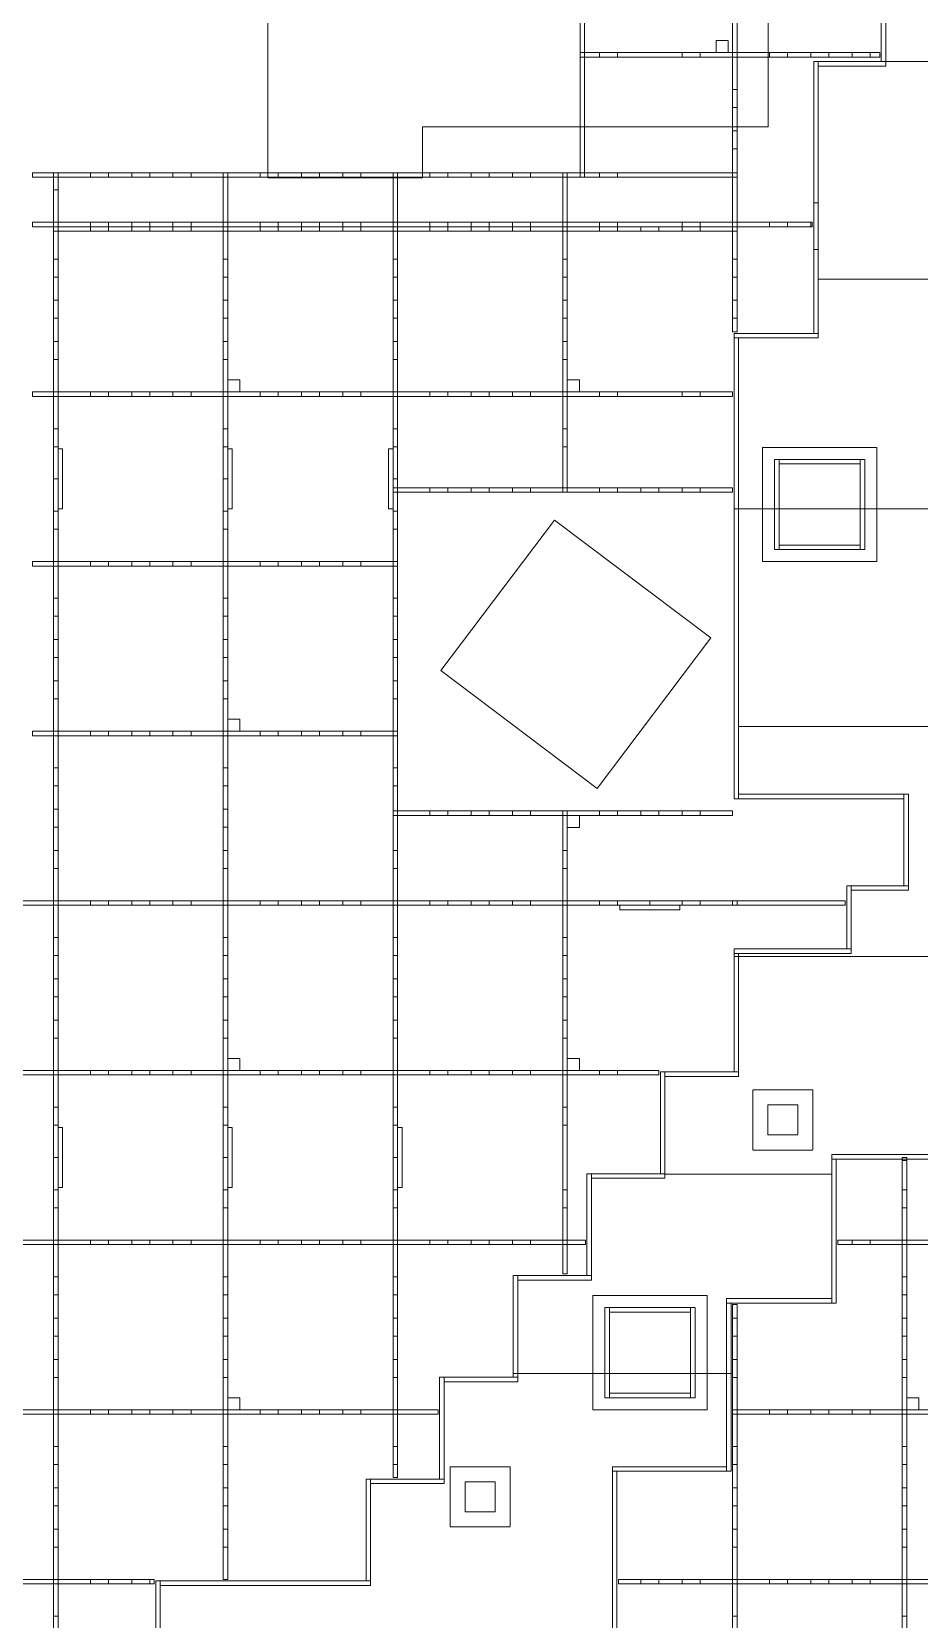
# Model space of a CAD drawing. Header units: millimetres. Extents: x -20225 to 19535, y -17853 to 10707.
# Drawn here: x -12415 to -9462, y -5013 to 274 of the extents above; entities that cross this region are included whole.
import ezdxf

# ---------------------------------------------------------------- set-up
doc = ezdxf.new("R2010")
doc.units = ezdxf.units.MM
doc.linetypes.add('HIDDEN', pattern=[1.905, 1.27, -0.635])

msp = doc.modelspace()

# ---------------------------------------------------------------- linework, layer by layer
at = {"linetype": 'Continuous', "lineweight": 15}
for p, q in [((-9588, 1679.7), (-9588, 174.7)), ((-9573, 174.7), (-9573, 1679.7)), ((-9964.7, -42.6), (-9964.7, 557.4)), ((-11629.7, 327.4), (-11629.7, -212.6)), ((-9593, 204.7), (-9964.7, 204.7)), ((-9964.7, 189.7), (-9593, 189.7)), ((-9798, 174.7), (-9813, 174.7)), ((-9813, 174.7), (-9813, -295.5)), ((-9798, 174.7), (-9798, 159.7)), ((-9573, 174.7), (-9798, 174.7)), ((-9798, -295.5), (-9798, 174.7)), ((-9798, 159.7), (-9573, 159.7)), ((-9593, 204.7), (-9593, 189.7)), ((-9588, 174.7), (-9573, 174.7)), ((-9573, 159.7), (-9573, 174.7)), ((-11114.7, -42.6), (-9964.7, -42.6)), ((-11114.7, -212.6), (-11114.7, -42.6)), ((-10590.5, -42.6), (-10590.5, -195.5)), ((-10575.5, -195.5), (-10575.5, -42.6)), ((-10083, -42.6), (-10083, -195.5)), ((-10068, -195.5), (-10068, -42.6)), ((-11629.7, -195.5), (-12413, -195.5)), ((-12413, -195.5), (-12413, -210.5)), ((-11629.7, -210.5), (-12413, -210.5)), ((-12328, -210.5), (-12343, -210.5)), ((-12343, -360.3), (-12343, -210.5)), ((-12328, -210.5), (-12328, -360.3)), ((-11778, -360.3), (-11778, -210.5)), ((-11763, -210.5), (-11778, -210.5)), ((-11763, -210.5), (-11763, -360.3)), ((-10590.5, -195.5), (-11114.7, -195.5)), ((-10068, -210.5), (-11114.7, -210.5)), ((-10633, -210.5), (-10648, -210.5)), ((-10648, -360.3), (-10648, -210.5)), ((-10633, -210.5), (-10633, -360.3)), ((-10590.5, -195.5), (-10575.5, -195.5)), ((-10083, -195.5), (-10575.5, -195.5)), ((-10068, -195.5), (-10083, -195.5)), ((-10083, -210.5), (-10068, -210.5)), ((-10083, -360.3), (-10083, -210.5)), ((-10068, -210.5), (-10068, -195.5)), ((-10068, -210.5), (-10068, -360.3)), ((-11629.7, -212.6), (-11114.7, -212.6)), ((-11213, -360.3), (-11213, -212.6)), ((-11198, -212.6), (-11198, -360.3)), ((-9798, -295.5), (-9813, -295.5)), ((-9813, -295.5), (-9813, -450.5)), ((-9798, -450.5), (-9798, -295.5)), ((-12413, -360.3), (-12413, -375.3)), ((-12413, -360.3), (-9818, -360.3)), ((-12343, -360.3), (-12328, -360.3)), ((-11778, -360.3), (-11763, -360.3)), ((-11213, -360.3), (-11198, -360.3)), ((-10648, -360.3), (-10633, -360.3)), ((-10083, -360.3), (-10068, -360.3)), ((-9818, -375.3), (-9818, -360.3)), ((-9818, -375.3), (-12413, -375.3)), ((-12343, -390.3), (-12343, -375.3)), ((-12343, -375.3), (-10068, -375.3)), ((-10068, -390.3), (-12343, -390.3)), ((-12343, -925.3), (-12343, -390.3)), ((-12328, -390.3), (-12343, -390.3)), ((-12328, -390.3), (-12328, -925.3)), ((-11763, -390.3), (-11778, -390.3)), ((-11778, -925.3), (-11778, -390.3)), ((-11763, -390.3), (-11763, -925.3)), ((-11213, -925.3), (-11213, -390.3)), ((-11198, -390.3), (-11213, -390.3)), ((-11198, -390.3), (-11198, -925.3)), ((-10648, -925.3), (-10648, -390.3)), ((-10633, -390.3), (-10648, -390.3)), ((-10633, -390.3), (-10633, -925.3)), ((-10083, -725.3), (-10083, -390.3)), ((-10068, -390.3), (-10083, -390.3)), ((-10068, -375.3), (-10068, -390.3)), ((-10068, -390.3), (-10068, -725.3)), ((-9813, -450.5), (-9798, -450.5)), ((-9813, -450.5), (-9813, -730.3)), ((-9798, -730.3), (-9798, -450.5)), ((-9078, -550.3), (-9798, -550.3)), ((-10083, -725.3), (-10068, -725.3)), ((-10078, -730.3), (-10078, -745.3)), ((-9798, -730.3), (-10078, -730.3)), ((-9813, -730.3), (-9798, -730.3)), ((-9798, -745.3), (-9798, -730.3)), ((-10063, -745.3), (-10078, -745.3)), ((-10078, -745.3), (-10078, -2280.3)), ((-10078, -745.3), (-9798, -745.3)), ((-10063, -2280.3), (-10063, -745.3)), ((-11763, -885.3), (-11723, -885.3)), ((-11763, -925.3), (-11763, -885.3)), ((-11723, -885.3), (-11723, -925.3)), ((-10633, -925.3), (-10633, -885.3)), ((-10633, -885.3), (-10593, -885.3)), ((-10593, -885.3), (-10593, -925.3)), ((-12413, -925.3), (-12413, -940.3)), ((-12413, -925.3), (-10083, -925.3)), ((-10083, -940.3), (-12413, -940.3)), ((-12343, -925.3), (-12328, -925.3)), ((-12328, -940.3), (-12343, -940.3)), ((-12343, -1215.3), (-12343, -940.3)), ((-12328, -940.3), (-12328, -1215.3)), ((-11778, -925.3), (-11763, -925.3)), ((-11763, -940.3), (-11778, -940.3)), ((-11778, -1215.3), (-11778, -940.3)), ((-11723, -925.3), (-11763, -925.3)), ((-11763, -940.3), (-11763, -1215.3)), ((-11213, -925.3), (-11198, -925.3)), ((-11198, -940.3), (-11213, -940.3)), ((-11213, -1215.3), (-11213, -940.3)), ((-11198, -940.3), (-11198, -1215.3)), ((-10648, -925.3), (-10633, -925.3)), ((-10633, -940.3), (-10648, -940.3)), ((-10648, -1244.3), (-10648, -940.3)), ((-10593, -925.3), (-10633, -925.3)), ((-10633, -940.3), (-10633, -1244.3)), ((-10083, -940.3), (-10083, -925.3)), ((-12328, -1315.3), (-12328, -1115.3)), ((-12328, -1115.3), (-12313, -1115.3)), ((-12313, -1115.3), (-12313, -1315.3)), ((-11763, -1115.3), (-11748, -1115.3)), ((-11763, -1315.3), (-11763, -1115.3)), ((-11748, -1115.3), (-11748, -1315.3)), ((-11228, -1115.3), (-11213, -1115.3)), ((-11228, -1315.3), (-11228, -1115.3)), ((-11213, -1115.3), (-11213, -1315.3)), ((-12328, -1215.3), (-12343, -1215.3)), ((-12343, -1490.3), (-12343, -1215.3)), ((-12328, -1215.3), (-12328, -1490.3)), ((-11763, -1215.3), (-11778, -1215.3)), ((-11778, -1490.3), (-11778, -1215.3)), ((-11763, -1215.3), (-11763, -1490.3)), ((-11198, -1215.3), (-11213, -1215.3)), ((-11213, -1244.3), (-11213, -1215.3)), ((-11198, -1215.3), (-11198, -1244.3)), ((-11213, -1244.3), (-11213, -1259.3)), ((-11213, -1244.3), (-10083, -1244.3)), ((-11198, -1244.3), (-11213, -1244.3)), ((-10083, -1259.3), (-11213, -1259.3)), ((-11213, -1259.3), (-11198, -1259.3)), ((-11213, -1490.3), (-11213, -1259.3)), ((-11198, -1259.3), (-11198, -1490.3)), ((-10648, -1244.3), (-10633, -1244.3)), ((-10083, -1244.3), (-10083, -1259.3)), ((-12313, -1315.3), (-12328, -1315.3)), ((-11748, -1315.3), (-11763, -1315.3)), ((-11213, -1315.3), (-11228, -1315.3)), ((-10675.4, -1352.2), (-11053.7, -1853.5)), ((-10155, -1745), (-10675.4, -1352.2)), ((-12413, -1490.3), (-12413, -1505.3)), ((-12413, -1490.3), (-11198, -1490.3)), ((-11198, -1505.3), (-12413, -1505.3)), ((-12343, -1490.3), (-12328, -1490.3)), ((-12328, -1505.3), (-12343, -1505.3)), ((-12343, -2055.3), (-12343, -1505.3)), ((-12328, -1505.3), (-12328, -2055.3)), ((-11778, -1490.3), (-11763, -1490.3)), ((-11763, -1505.3), (-11778, -1505.3)), ((-11778, -2055.3), (-11778, -1505.3)), ((-11763, -1505.3), (-11763, -2055.3)), ((-11213, -1490.3), (-11198, -1490.3)), ((-11198, -1505.3), (-11213, -1505.3)), ((-11213, -2055.3), (-11213, -1505.3)), ((-11198, -1505.3), (-11198, -1490.3)), ((-11198, -1505.3), (-11198, -2055.3)), ((-10533.2, -2246.3), (-10155, -1745)), ((-11053.7, -1853.5), (-10533.2, -2246.3)), ((-12413, -2055.3), (-12413, -2070.3)), ((-12413, -2055.3), (-11198, -2055.3)), ((-12343, -2055.3), (-12328, -2055.3)), ((-11778, -2055.3), (-11763, -2055.3)), ((-11763, -2055.3), (-11763, -2015.3)), ((-11763, -2015.3), (-11723, -2015.3)), ((-11723, -2055.3), (-11763, -2055.3)), ((-11723, -2015.3), (-11723, -2055.3)), ((-11213, -2055.3), (-11198, -2055.3)), ((-11198, -2070.3), (-11198, -2055.3)), ((-10063, -2040.3), (-9078, -2040.3)), ((-12413, -2070.3), (-12343, -2070.3)), ((-12343, -2070.3), (-12328, -2070.3)), ((-12343, -2070.3), (-12343, -2620.3)), ((-12328, -2620.3), (-12328, -2070.3)), ((-12328, -2070.3), (-11778, -2070.3)), ((-11763, -2070.3), (-11778, -2070.3)), ((-11778, -2070.3), (-11778, -2620.3)), ((-11763, -2620.3), (-11763, -2070.3)), ((-11763, -2070.3), (-11213, -2070.3)), ((-11213, -2070.3), (-11213, -2320.9)), ((-11198, -2070.3), (-11213, -2070.3)), ((-11198, -2320.9), (-11198, -2070.3)), ((-9513, -2265.3), (-10063, -2265.3)), ((-10063, -2265.3), (-10063, -2280.3)), ((-9498, -2265.3), (-9513, -2265.3)), ((-9513, -2265.3), (-9513, -2570.3)), ((-9513, -2280.3), (-9513, -2265.3)), ((-9498, -2570.3), (-9498, -2265.3)), ((-11213, -2320.9), (-11213, -2335.9)), ((-10083, -2320.9), (-11213, -2320.9)), ((-11198, -2320.9), (-11213, -2320.9)), ((-10083, -2335.9), (-10083, -2320.9)), ((-10078, -2280.3), (-10063, -2280.3)), ((-10063, -2280.3), (-9513, -2280.3)), ((-11213, -2335.9), (-10083, -2335.9)), ((-11213, -2335.9), (-11213, -2620.3)), ((-11213, -2335.9), (-11198, -2335.9)), ((-11198, -2620.3), (-11198, -2335.9)), ((-10648, -2335.9), (-10633, -2335.9)), ((-10648, -2335.9), (-10648, -2620.3)), ((-10593, -2335.9), (-10633, -2335.9)), ((-10633, -2335.9), (-10633, -2375.9)), ((-10633, -2620.3), (-10633, -2335.9)), ((-10633, -2375.9), (-10593, -2375.9)), ((-10593, -2375.9), (-10593, -2335.9)), ((-9688, -2570.3), (-9703, -2570.3)), ((-9703, -2570.3), (-9703, -2780.3)), ((-9688, -2780.3), (-9688, -2570.3)), ((-9498, -2570.3), (-9688, -2570.3)), ((-9688, -2570.3), (-9688, -2585.3)), ((-9688, -2585.3), (-9498, -2585.3)), ((-9513, -2570.3), (-9498, -2570.3)), ((-9498, -2585.3), (-9498, -2570.3)), ((-10358, -2620.3), (-12618, -2620.3)), ((-12618, -2635.3), (-10358, -2635.3)), ((-12328, -2620.3), (-12343, -2620.3)), ((-12343, -2635.3), (-12328, -2635.3)), ((-12343, -2635.3), (-12343, -3185.3)), ((-12328, -3185.3), (-12328, -2635.3)), ((-11778, -2620.3), (-11763, -2620.3)), ((-11778, -2635.3), (-11778, -3185.3)), ((-11763, -2635.3), (-11778, -2635.3)), ((-11763, -3185.3), (-11763, -2635.3)), ((-11213, -2620.3), (-11198, -2620.3)), ((-11198, -2635.3), (-11213, -2635.3)), ((-11213, -2635.3), (-11213, -3185.3)), ((-11198, -3185.3), (-11198, -2635.3)), ((-10633, -2620.3), (-10648, -2620.3)), ((-10648, -2635.3), (-10648, -3185.3)), ((-10648, -2635.3), (-10633, -2635.3)), ((-10633, -3185.3), (-10633, -2635.3)), ((-10258, -2635.3), (-10458, -2635.3)), ((-10458, -2635.3), (-10458, -2650.3)), ((-10358, -2635.3), (-10358, -2620.3)), ((-9708, -2620.3), (-10358, -2620.3)), ((-10358, -2635.3), (-9708, -2635.3)), ((-10258, -2650.3), (-10258, -2635.3)), ((-9708, -2620.3), (-9708, -2635.3)), ((-10458, -2650.3), (-10258, -2650.3)), ((-10078, -2780.3), (-10078, -2795.3)), ((-9688, -2780.3), (-10078, -2780.3)), ((-10063, -2795.3), (-10078, -2795.3)), ((-10078, -2795.3), (-10078, -3190.3)), ((-10078, -2795.3), (-9688, -2795.3)), ((-10063, -3190.3), (-10063, -2795.3)), ((-9703, -2780.3), (-9688, -2780.3)), ((-9688, -2795.3), (-9688, -2780.3)), ((-11723, -3145.3), (-11763, -3145.3)), ((-11763, -3145.3), (-11763, -3185.3)), ((-11723, -3185.3), (-11723, -3145.3)), ((-10593, -3145.3), (-10633, -3145.3)), ((-10633, -3145.3), (-10633, -3185.3)), ((-10593, -3185.3), (-10593, -3145.3)), ((-10328, -3185.3), (-12618, -3185.3)), ((-12618, -3200.3), (-10328, -3200.3)), ((-12328, -3185.3), (-12343, -3185.3)), ((-12343, -3200.3), (-12328, -3200.3)), ((-12343, -3200.3), (-12343, -3475.3)), ((-12328, -3475.3), (-12328, -3200.3)), ((-11778, -3185.3), (-11763, -3185.3)), ((-11778, -3200.3), (-11778, -3475.3)), ((-11763, -3200.3), (-11778, -3200.3)), ((-11763, -3185.3), (-11723, -3185.3)), ((-11763, -3475.3), (-11763, -3200.3)), ((-11213, -3185.3), (-11198, -3185.3)), ((-11198, -3200.3), (-11213, -3200.3)), ((-11213, -3200.3), (-11213, -3475.3)), ((-11198, -3475.3), (-11198, -3200.3)), ((-10633, -3185.3), (-10648, -3185.3)), ((-10648, -3200.3), (-10633, -3200.3)), ((-10648, -3200.3), (-10648, -3750.3)), ((-10633, -3185.3), (-10593, -3185.3)), ((-10633, -3750.3), (-10633, -3200.3)), ((-10328, -3185.3), (-10328, -3200.3)), ((-10308, -3190.3), (-10323, -3190.3)), ((-10323, -3190.3), (-10323, -3529.3)), ((-10308, -3529.3), (-10308, -3190.3)), ((-10308, -3190.3), (-10308, -3205.3)), ((-10063, -3190.3), (-10308, -3190.3)), ((-10308, -3205.3), (-10063, -3205.3)), ((-10078, -3190.3), (-10063, -3190.3)), ((-10063, -3205.3), (-10063, -3190.3)), ((-12313, -3375.3), (-12328, -3375.3)), ((-12328, -3375.3), (-12328, -3575.3)), ((-12313, -3575.3), (-12313, -3375.3)), ((-11748, -3375.3), (-11763, -3375.3)), ((-11763, -3375.3), (-11763, -3575.3)), ((-11748, -3575.3), (-11748, -3375.3)), ((-11183, -3375.3), (-11198, -3375.3)), ((-11198, -3375.3), (-11198, -3575.3)), ((-11183, -3575.3), (-11183, -3375.3)), ((-12328, -3475.3), (-12343, -3475.3)), ((-12343, -3475.3), (-12343, -3750.3)), ((-12328, -3750.3), (-12328, -3475.3)), ((-11763, -3475.3), (-11778, -3475.3)), ((-11778, -3475.3), (-11778, -3750.3)), ((-11763, -3750.3), (-11763, -3475.3)), ((-11198, -3475.3), (-11213, -3475.3)), ((-11213, -3475.3), (-11213, -3750.3)), ((-11198, -3750.3), (-11198, -3475.3)), ((-9753, -3465.3), (-9753, -3480.3)), ((-9403, -3465.3), (-9753, -3465.3)), ((-9753, -3480.3), (-9753, -3960.3)), ((-9738, -3480.3), (-9753, -3480.3)), ((-9753, -3480.3), (-9403, -3480.3)), ((-9738, -3960.3), (-9738, -3480.3)), ((-9518, -3485.3), (-9518, -3480.3)), ((-9503, -3485.3), (-9518, -3485.3)), ((-9518, -3485.3), (-9518, -3750.3)), ((-9503, -3480.3), (-9503, -3485.3)), ((-9503, -3750.3), (-9503, -3485.3)), ((-10553, -3529.3), (-10568, -3529.3)), ((-10568, -3529.3), (-10568, -3868.3)), ((-10553, -3868.3), (-10553, -3529.3)), ((-10308, -3529.3), (-10553, -3529.3)), ((-10553, -3529.3), (-10553, -3544.3)), ((-10323, -3529.3), (-10308, -3529.3)), ((-10308, -3544.3), (-10308, -3529.3)), ((-9753, -3530.3), (-10308, -3530.3)), ((-12328, -3575.3), (-12313, -3575.3)), ((-11763, -3575.3), (-11748, -3575.3)), ((-11198, -3575.3), (-11183, -3575.3)), ((-10553, -3544.3), (-10308, -3544.3)), ((-10573, -3750.3), (-12618, -3750.3)), ((-12328, -3750.3), (-12343, -3750.3)), ((-11778, -3750.3), (-11763, -3750.3)), ((-11213, -3750.3), (-11198, -3750.3)), ((-10633, -3750.3), (-10648, -3750.3)), ((-10573, -3765.3), (-10573, -3750.3)), ((-9733, -3750.3), (-9733, -3765.3)), ((-7494.7, -3750.3), (-9733, -3750.3)), ((-9518, -3750.3), (-9503, -3750.3)), ((-12618, -3765.3), (-10573, -3765.3)), ((-12343, -3765.3), (-12328, -3765.3)), ((-12343, -3765.3), (-12343, -4315.3)), ((-12328, -4315.3), (-12328, -3765.3)), ((-11778, -3765.3), (-11778, -4315.3)), ((-11763, -3765.3), (-11778, -3765.3)), ((-11763, -4315.3), (-11763, -3765.3)), ((-11198, -3765.3), (-11213, -3765.3)), ((-11213, -3765.3), (-11213, -4315.3)), ((-11198, -4315.3), (-11198, -3765.3)), ((-10648, -3765.3), (-10648, -3863.3)), ((-10648, -3765.3), (-10633, -3765.3)), ((-10633, -3863.3), (-10633, -3765.3)), ((-9733, -3765.3), (-7505.4, -3765.3)), ((-9503, -3765.3), (-9518, -3765.3)), ((-9518, -3765.3), (-9518, -4315.3)), ((-9503, -4315.3), (-9503, -3765.3)), ((-10813, -3868.3), (-10813, -4207.3)), ((-10798, -3868.3), (-10813, -3868.3)), ((-10798, -4207.3), (-10798, -3868.3)), ((-10553, -3868.3), (-10798, -3868.3)), ((-10798, -3868.3), (-10798, -3883.3)), ((-10798, -3883.3), (-10553, -3883.3)), ((-10633, -3863.3), (-10648, -3863.3)), ((-10568, -3868.3), (-10553, -3868.3)), ((-10553, -3883.3), (-10553, -3868.3)), ((-9753, -3945.3), (-10103, -3945.3)), ((-10103, -3945.3), (-10103, -3960.3)), ((-10088, -3960.3), (-10103, -3960.3)), ((-10103, -3960.3), (-10103, -4520.3)), ((-10103, -3960.3), (-9753, -3960.3)), ((-10088, -4520.3), (-10088, -3960.3)), ((-10083, -3965.3), (-10068, -3965.3)), ((-10083, -3965.3), (-10083, -4315.3)), ((-10068, -4315.3), (-10068, -3965.3)), ((-9753, -3960.3), (-9753, -3945.3)), ((-9753, -3960.3), (-9738, -3960.3)), ((-11058, -4207.3), (-11058, -4546.3)), ((-11043, -4207.3), (-11058, -4207.3)), ((-11043, -4546.3), (-11043, -4207.3)), ((-11043, -4207.3), (-11043, -4222.3)), ((-10798, -4207.3), (-11043, -4207.3)), ((-11043, -4222.3), (-10798, -4222.3)), ((-10813, -4207.3), (-10798, -4207.3)), ((-10798, -4222.3), (-10798, -4207.3)), ((-11723, -4275.3), (-11763, -4275.3)), ((-11763, -4275.3), (-11763, -4315.3)), ((-11723, -4315.3), (-11723, -4275.3)), ((-9463, -4275.3), (-9503, -4275.3)), ((-9503, -4275.3), (-9503, -4315.3)), ((-9463, -4315.3), (-9463, -4275.3)), ((-13607.7, -4330.3), (-11063, -4330.3)), ((-11063, -4315.3), (-13606.8, -4315.3)), ((-12328, -4315.3), (-12343, -4315.3)), ((-12343, -4330.3), (-12328, -4330.3)), ((-12343, -4330.3), (-12343, -4880.3)), ((-12328, -4880.3), (-12328, -4330.3)), ((-11778, -4315.3), (-11763, -4315.3)), ((-11778, -4330.3), (-11778, -4880.3)), ((-11763, -4330.3), (-11778, -4330.3)), ((-11763, -4315.3), (-11723, -4315.3)), ((-11763, -4880.3), (-11763, -4330.3)), ((-11213, -4315.3), (-11198, -4315.3)), ((-11198, -4330.3), (-11213, -4330.3)), ((-11213, -4330.3), (-11213, -4541.3)), ((-11198, -4541.3), (-11198, -4330.3)), ((-11063, -4315.3), (-11063, -4330.3)), ((-10083, -4330.3), (-10083, -4315.3)), ((-7896.6, -4315.3), (-10083, -4315.3)), ((-10068, -4315.3), (-10083, -4315.3)), ((-10083, -4330.3), (-7907.3, -4330.3)), ((-10083, -4330.3), (-10068, -4330.3)), ((-10083, -4330.3), (-10083, -4880.3)), ((-10068, -4880.3), (-10068, -4330.3)), ((-9518, -4315.3), (-9503, -4315.3)), ((-9503, -4330.3), (-9518, -4330.3)), ((-9518, -4330.3), (-9518, -4880.3)), ((-9503, -4315.3), (-9463, -4315.3)), ((-9503, -4880.3), (-9503, -4330.3)), ((-11288, -4546.3), (-11303, -4546.3)), ((-11303, -4546.3), (-11303, -4885.3)), ((-11288, -4885.3), (-11288, -4546.3)), ((-11288, -4546.3), (-11288, -4561.3)), ((-11043, -4546.3), (-11288, -4546.3)), ((-11213, -4541.3), (-11198, -4541.3)), ((-11058, -4546.3), (-11043, -4546.3)), ((-11043, -4561.3), (-11043, -4546.3)), ((-10103, -4505.3), (-10483, -4505.3)), ((-10483, -4505.3), (-10483, -4520.3)), ((-10468, -4520.3), (-10483, -4520.3)), ((-10483, -4520.3), (-10483, -5140.3)), ((-10483, -4520.3), (-10103, -4520.3)), ((-10468, -5140.3), (-10468, -4520.3)), ((-10103, -4520.3), (-10103, -4505.3)), ((-10103, -4520.3), (-10088, -4520.3)), ((-11288, -4561.3), (-11043, -4561.3)), ((-13895.9, -4895.3), (-12008, -4895.3)), ((-12008, -4880.3), (-13885, -4880.3)), ((-12328, -4880.3), (-12343, -4880.3)), ((-12343, -4895.3), (-12328, -4895.3)), ((-12343, -4895.3), (-12343, -5445.3)), ((-12328, -5445.3), (-12328, -4895.3)), ((-12008, -4880.3), (-12008, -4895.3)), ((-11988, -4885.3), (-12003, -4885.3)), ((-12003, -4885.3), (-12003, -6092.4)), ((-11988, -6092.4), (-11988, -4885.3)), ((-11988, -4885.3), (-11988, -4900.3)), ((-11288, -4885.3), (-11988, -4885.3)), ((-11988, -4900.3), (-11288, -4900.3)), ((-11778, -4880.3), (-11763, -4880.3)), ((-11303, -4885.3), (-11288, -4885.3)), ((-11288, -4900.3), (-11288, -4885.3)), ((-10463, -4895.3), (-10463, -4880.3)), ((-8298.5, -4880.3), (-10463, -4880.3)), ((-10463, -4895.3), (-8309.2, -4895.3)), ((-10068, -4880.3), (-10083, -4880.3)), ((-10083, -4895.3), (-10068, -4895.3)), ((-10083, -4895.3), (-10083, -5445.3)), ((-10068, -5445.3), (-10068, -4895.3)), ((-9518, -4880.3), (-9503, -4880.3)), ((-9503, -4895.3), (-9518, -4895.3)), ((-9518, -4895.3), (-9518, -5445.3)), ((-9503, -5445.3), (-9503, -4895.3))]:
    msp.add_line(p, q, dxfattribs=at)
at = {"linetype": 'HIDDEN', "lineweight": 0}
for p, q in [((-10590.5, 557.4), (-10590.5, 204.7)), ((-10575.5, 204.7), (-10575.5, 557.4)), ((-10083, 557.4), (-10083, 204.7)), ((-10068, 204.7), (-10068, 557.4)), ((-10098, 244.7), (-10138, 244.7)), ((-10138, 244.7), (-10138, 204.7)), ((-10098, 204.7), (-10098, 244.7)), ((-10575.5, 204.7), (-10590.5, 204.7)), ((-10590.5, 189.7), (-10590.5, 204.7)), ((-9964.7, 204.7), (-10590.5, 204.7)), ((-10590.5, 189.7), (-10575.5, 189.7)), ((-10590.5, 189.7), (-10590.5, -42.6)), ((-10590.5, 189.7), (-9964.7, 189.7)), ((-10575.5, 204.7), (-10575.5, 189.7)), ((-10575.5, -42.6), (-10575.5, 189.7)), ((-10525.5, 204.7), (-10525.5, 189.7)), ((-10465.5, 189.7), (-10465.5, 204.7)), ((-10250.5, 204.7), (-10250.5, 189.7)), ((-10190.5, 189.7), (-10190.5, 204.7)), ((-10138, 204.7), (-10098, 204.7)), ((-10083, 189.7), (-10083, 204.7)), ((-10083, 204.7), (-10068, 204.7)), ((-10068, 189.7), (-10083, 189.7)), ((-10083, 189.7), (-10083, -42.6)), ((-10068, 204.7), (-10068, 189.7)), ((-10068, -42.6), (-10068, 189.7)), ((-9960.5, 204.7), (-9960.5, 189.7)), ((-9900.5, 189.7), (-9900.5, 204.7)), ((-9823, 204.7), (-9823, 189.7)), ((-9763, 189.7), (-9763, 204.7)), ((-9685.5, 204.7), (-9685.5, 189.7)), ((-9625.5, 189.7), (-9625.5, 204.7)), ((-7588, 174.7), (-9573, 174.7)), ((-10068, 82.2), (-10083, 82.2)), ((-10083, 22.2), (-10068, 22.2)), ((-10068, -55.3), (-10083, -55.3)), ((-10083, -115.3), (-10068, -115.3)), ((-12343, -210.5), (-12343, -195.5)), ((-12328, -195.5), (-12328, -210.5)), ((-12220.5, -195.5), (-12220.5, -210.5)), ((-12160.5, -210.5), (-12160.5, -195.5)), ((-12083, -195.5), (-12083, -210.5)), ((-12023, -210.5), (-12023, -195.5)), ((-11945.5, -195.5), (-11945.5, -210.5)), ((-11885.5, -210.5), (-11885.5, -195.5)), ((-11778, -210.5), (-11778, -195.5)), ((-11763, -195.5), (-11763, -210.5)), ((-11655.5, -195.5), (-11655.5, -210.5)), ((-11114.7, -195.5), (-11629.7, -195.5)), ((-11114.7, -210.5), (-11629.7, -210.5)), ((-11595.5, -210.5), (-11595.5, -195.5)), ((-11518, -195.5), (-11518, -210.5)), ((-11458, -210.5), (-11458, -195.5)), ((-11380.5, -195.5), (-11380.5, -210.5)), ((-11320.5, -210.5), (-11320.5, -195.5)), ((-11213, -210.5), (-11213, -195.5)), ((-11213, -212.6), (-11213, -210.5)), ((-11198, -210.5), (-11213, -210.5)), ((-11198, -195.5), (-11198, -210.5)), ((-11198, -210.5), (-11198, -212.6)), ((-11090.5, -195.5), (-11090.5, -210.5)), ((-11030.5, -210.5), (-11030.5, -195.5)), ((-10953, -195.5), (-10953, -210.5)), ((-10893, -210.5), (-10893, -195.5)), ((-10815.5, -195.5), (-10815.5, -210.5)), ((-10755.5, -210.5), (-10755.5, -195.5)), ((-10648, -210.5), (-10648, -195.5)), ((-10633, -195.5), (-10633, -210.5)), ((-10590.5, -210.5), (-10590.5, -195.5)), ((-10575.5, -195.5), (-10575.5, -210.5)), ((-10525.5, -195.5), (-10525.5, -210.5)), ((-10465.5, -210.5), (-10465.5, -195.5)), ((-10083, -195.5), (-10083, -210.5)), ((-12343, -252.8), (-12328, -252.8)), ((-12343, -375.3), (-12343, -360.3)), ((-12328, -360.3), (-12328, -375.3)), ((-12220.5, -360.3), (-12220.5, -375.3)), ((-12160.5, -375.3), (-12160.5, -360.3)), ((-12083, -360.3), (-12083, -375.3)), ((-12023, -375.3), (-12023, -360.3)), ((-11945.5, -360.3), (-11945.5, -375.3)), ((-11885.5, -375.3), (-11885.5, -360.3)), ((-11778, -375.3), (-11778, -360.3)), ((-11763, -360.3), (-11763, -375.3)), ((-11655.5, -360.3), (-11655.5, -375.3)), ((-11595.5, -375.3), (-11595.5, -360.3)), ((-11518, -360.3), (-11518, -375.3)), ((-11458, -375.3), (-11458, -360.3)), ((-11380.5, -360.3), (-11380.5, -375.3)), ((-11320.5, -375.3), (-11320.5, -360.3)), ((-11213, -375.3), (-11213, -360.3)), ((-11198, -360.3), (-11198, -375.3)), ((-11090.5, -360.3), (-11090.5, -375.3)), ((-11030.5, -375.3), (-11030.5, -360.3)), ((-10953, -360.3), (-10953, -375.3)), ((-10893, -375.3), (-10893, -360.3)), ((-10815.5, -360.3), (-10815.5, -375.3)), ((-10755.5, -375.3), (-10755.5, -360.3)), ((-10648, -375.3), (-10648, -360.3)), ((-10633, -360.3), (-10633, -375.3)), ((-10525.5, -360.3), (-10525.5, -375.3)), ((-10465.5, -375.3), (-10465.5, -360.3)), ((-10250.5, -360.3), (-10250.5, -375.3)), ((-10190.5, -375.3), (-10190.5, -360.3)), ((-10083, -375.3), (-10083, -360.3)), ((-10068, -360.3), (-10068, -375.3)), ((-9960.5, -360.3), (-9960.5, -375.3)), ((-9900.5, -375.3), (-9900.5, -360.3)), ((-9823, -360.3), (-9823, -375.3)), ((-12328, -375.3), (-12328, -390.3)), ((-12220.5, -375.3), (-12220.5, -390.3)), ((-12160.5, -390.3), (-12160.5, -375.3)), ((-12083, -375.3), (-12083, -390.3)), ((-12023, -390.3), (-12023, -375.3)), ((-11945.5, -375.3), (-11945.5, -390.3)), ((-11885.5, -390.3), (-11885.5, -375.3)), ((-11778, -390.3), (-11778, -375.3)), ((-11763, -375.3), (-11763, -390.3)), ((-11655.5, -375.3), (-11655.5, -390.3)), ((-11595.5, -390.3), (-11595.5, -375.3)), ((-11518, -375.3), (-11518, -390.3)), ((-11458, -390.3), (-11458, -375.3)), ((-11380.5, -375.3), (-11380.5, -390.3)), ((-11320.5, -390.3), (-11320.5, -375.3)), ((-11213, -390.3), (-11213, -375.3)), ((-11198, -375.3), (-11198, -390.3)), ((-11090.5, -375.3), (-11090.5, -390.3)), ((-11030.5, -390.3), (-11030.5, -375.3)), ((-10953, -375.3), (-10953, -390.3)), ((-10893, -390.3), (-10893, -375.3)), ((-10815.5, -375.3), (-10815.5, -390.3)), ((-10755.5, -390.3), (-10755.5, -375.3)), ((-10648, -390.3), (-10648, -375.3)), ((-10633, -375.3), (-10633, -390.3)), ((-10525.5, -375.3), (-10525.5, -390.3)), ((-10465.5, -390.3), (-10465.5, -375.3)), ((-10388, -375.3), (-10388, -390.3)), ((-10328, -390.3), (-10328, -375.3)), ((-10250.5, -375.3), (-10250.5, -390.3)), ((-10190.5, -390.3), (-10190.5, -375.3)), ((-10083, -390.3), (-10083, -375.3)), ((-12328, -482.8), (-12343, -482.8)), ((-11763, -482.8), (-11778, -482.8)), ((-11198, -482.8), (-11213, -482.8)), ((-10633, -482.8), (-10648, -482.8)), ((-10068, -482.8), (-10083, -482.8)), ((-12343, -542.8), (-12328, -542.8)), ((-11778, -542.8), (-11763, -542.8)), ((-11213, -542.8), (-11198, -542.8)), ((-10648, -542.8), (-10633, -542.8)), ((-10083, -542.8), (-10068, -542.8)), ((-12328, -620.3), (-12343, -620.3)), ((-11763, -620.3), (-11778, -620.3)), ((-11198, -620.3), (-11213, -620.3)), ((-10633, -620.3), (-10648, -620.3)), ((-10068, -620.3), (-10083, -620.3)), ((-12343, -680.3), (-12328, -680.3)), ((-11778, -680.3), (-11763, -680.3)), ((-11213, -680.3), (-11198, -680.3)), ((-10648, -680.3), (-10633, -680.3)), ((-10083, -680.3), (-10068, -680.3)), ((-12328, -757.8), (-12343, -757.8)), ((-11763, -757.8), (-11778, -757.8)), ((-11198, -757.8), (-11213, -757.8)), ((-10633, -757.8), (-10648, -757.8)), ((-12343, -817.8), (-12328, -817.8)), ((-11778, -817.8), (-11763, -817.8)), ((-11213, -817.8), (-11198, -817.8)), ((-10648, -817.8), (-10633, -817.8)), ((-12343, -940.3), (-12343, -925.3)), ((-12328, -925.3), (-12328, -940.3)), ((-12220.5, -925.3), (-12220.5, -940.3)), ((-12160.5, -940.3), (-12160.5, -925.3)), ((-12083, -925.3), (-12083, -940.3)), ((-12023, -940.3), (-12023, -925.3)), ((-11945.5, -925.3), (-11945.5, -940.3)), ((-11885.5, -940.3), (-11885.5, -925.3)), ((-11778, -940.3), (-11778, -925.3)), ((-11763, -925.3), (-11763, -940.3)), ((-11655.5, -925.3), (-11655.5, -940.3)), ((-11595.5, -940.3), (-11595.5, -925.3)), ((-11518, -925.3), (-11518, -940.3)), ((-11458, -940.3), (-11458, -925.3)), ((-11380.5, -925.3), (-11380.5, -940.3)), ((-11320.5, -940.3), (-11320.5, -925.3)), ((-11213, -940.3), (-11213, -925.3)), ((-11198, -925.3), (-11198, -940.3)), ((-11090.5, -925.3), (-11090.5, -940.3)), ((-11030.5, -940.3), (-11030.5, -925.3)), ((-10953, -925.3), (-10953, -940.3)), ((-10893, -940.3), (-10893, -925.3)), ((-10815.5, -925.3), (-10815.5, -940.3)), ((-10755.5, -940.3), (-10755.5, -925.3)), ((-10648, -940.3), (-10648, -925.3)), ((-10633, -925.3), (-10633, -940.3)), ((-10525.5, -925.3), (-10525.5, -940.3)), ((-10465.5, -940.3), (-10465.5, -925.3)), ((-10250.5, -925.3), (-10250.5, -940.3)), ((-10190.5, -940.3), (-10190.5, -925.3)), ((-12328, -1047.8), (-12343, -1047.8)), ((-11763, -1047.8), (-11778, -1047.8)), ((-11198, -1047.8), (-11213, -1047.8)), ((-10633, -1047.8), (-10648, -1047.8)), ((-12343, -1107.8), (-12328, -1107.8)), ((-11778, -1107.8), (-11763, -1107.8)), ((-11213, -1107.8), (-11198, -1107.8)), ((-10648, -1107.8), (-10633, -1107.8)), ((-9983, -1110.3), (-9603, -1110.3)), ((-9983, -1490.3), (-9983, -1110.3)), ((-9603, -1110.3), (-9603, -1490.3)), ((-9943, -1150.3), (-9928, -1150.3)), ((-9943, -1450.3), (-9943, -1150.3)), ((-9928, -1150.3), (-9928, -1450.3)), ((-9928, -1150.3), (-9658, -1150.3)), ((-9928, -1165.3), (-9928, -1150.3)), ((-9658, -1450.3), (-9658, -1150.3)), ((-9658, -1150.3), (-9643, -1150.3)), ((-9658, -1150.3), (-9658, -1165.3)), ((-9643, -1150.3), (-9643, -1450.3)), ((-9658, -1165.3), (-9928, -1165.3)), ((-11198, -1259.3), (-11198, -1244.3)), ((-11090.5, -1244.3), (-11090.5, -1259.3)), ((-11030.5, -1259.3), (-11030.5, -1244.3)), ((-10953, -1244.3), (-10953, -1259.3)), ((-10893, -1259.3), (-10893, -1244.3)), ((-10815.5, -1244.3), (-10815.5, -1259.3)), ((-10755.5, -1259.3), (-10755.5, -1244.3)), ((-10648, -1259.3), (-10648, -1244.3)), ((-10633, -1244.3), (-10633, -1259.3)), ((-10525.5, -1244.3), (-10525.5, -1259.3)), ((-10465.5, -1259.3), (-10465.5, -1244.3)), ((-10388, -1244.3), (-10388, -1259.3)), ((-10328, -1259.3), (-10328, -1244.3)), ((-10250.5, -1244.3), (-10250.5, -1259.3)), ((-10190.5, -1259.3), (-10190.5, -1244.3)), ((-10078, -1315.3), (-7588, -1315.3)), ((-12328, -1322.8), (-12343, -1322.8)), ((-11763, -1322.8), (-11778, -1322.8)), ((-11198, -1322.8), (-11213, -1322.8)), ((-12343, -1382.8), (-12328, -1382.8)), ((-11778, -1382.8), (-11763, -1382.8)), ((-11213, -1382.8), (-11198, -1382.8)), ((-9928, -1450.3), (-9943, -1450.3)), ((-9928, -1450.3), (-9928, -1435.3)), ((-9928, -1435.3), (-9658, -1435.3)), ((-9658, -1450.3), (-9928, -1450.3)), ((-9658, -1435.3), (-9658, -1450.3)), ((-9643, -1450.3), (-9658, -1450.3)), ((-12343, -1505.3), (-12343, -1490.3)), ((-12328, -1490.3), (-12328, -1505.3)), ((-12220.5, -1490.3), (-12220.5, -1505.3)), ((-12160.5, -1505.3), (-12160.5, -1490.3)), ((-12083, -1490.3), (-12083, -1505.3)), ((-12023, -1505.3), (-12023, -1490.3)), ((-11945.5, -1490.3), (-11945.5, -1505.3)), ((-11885.5, -1505.3), (-11885.5, -1490.3)), ((-11778, -1505.3), (-11778, -1490.3)), ((-11763, -1490.3), (-11763, -1505.3)), ((-11655.5, -1490.3), (-11655.5, -1505.3)), ((-11595.5, -1505.3), (-11595.5, -1490.3)), ((-11518, -1490.3), (-11518, -1505.3)), ((-11458, -1505.3), (-11458, -1490.3)), ((-11380.5, -1490.3), (-11380.5, -1505.3)), ((-11320.5, -1505.3), (-11320.5, -1490.3)), ((-11213, -1505.3), (-11213, -1490.3)), ((-9603, -1490.3), (-9983, -1490.3)), ((-12328, -1612.8), (-12343, -1612.8)), ((-11763, -1612.8), (-11778, -1612.8)), ((-11198, -1612.8), (-11213, -1612.8)), ((-12343, -1672.8), (-12328, -1672.8)), ((-11778, -1672.8), (-11763, -1672.8)), ((-11213, -1672.8), (-11198, -1672.8)), ((-12328, -1750.3), (-12343, -1750.3)), ((-11763, -1750.3), (-11778, -1750.3)), ((-11198, -1750.3), (-11213, -1750.3)), ((-12343, -1810.3), (-12328, -1810.3)), ((-11778, -1810.3), (-11763, -1810.3)), ((-11213, -1810.3), (-11198, -1810.3)), ((-12328, -1887.8), (-12343, -1887.8)), ((-11763, -1887.8), (-11778, -1887.8)), ((-11198, -1887.8), (-11213, -1887.8)), ((-12343, -1947.8), (-12328, -1947.8)), ((-11778, -1947.8), (-11763, -1947.8)), ((-11213, -1947.8), (-11198, -1947.8)), ((-12343, -2055.3), (-12343, -2070.3)), ((-12328, -2070.3), (-12328, -2055.3)), ((-12220.5, -2055.3), (-12220.5, -2070.3)), ((-12160.5, -2070.3), (-12160.5, -2055.3)), ((-12083, -2055.3), (-12083, -2070.3)), ((-12023, -2070.3), (-12023, -2055.3)), ((-11945.5, -2055.3), (-11945.5, -2070.3)), ((-11885.5, -2070.3), (-11885.5, -2055.3)), ((-11778, -2055.3), (-11778, -2070.3)), ((-11763, -2070.3), (-11763, -2055.3)), ((-11655.5, -2055.3), (-11655.5, -2070.3)), ((-11595.5, -2070.3), (-11595.5, -2055.3)), ((-11518, -2055.3), (-11518, -2070.3)), ((-11458, -2070.3), (-11458, -2055.3)), ((-11380.5, -2055.3), (-11380.5, -2070.3)), ((-11320.5, -2070.3), (-11320.5, -2055.3)), ((-11213, -2055.3), (-11213, -2070.3)), ((-12328, -2177.8), (-12343, -2177.8)), ((-11763, -2177.8), (-11778, -2177.8)), ((-11198, -2177.8), (-11213, -2177.8)), ((-12343, -2237.8), (-12328, -2237.8)), ((-11778, -2237.8), (-11763, -2237.8)), ((-11213, -2237.8), (-11198, -2237.8)), ((-12328, -2315.3), (-12343, -2315.3)), ((-11763, -2315.3), (-11778, -2315.3)), ((-11198, -2335.9), (-11198, -2320.9)), ((-11090.5, -2320.9), (-11090.5, -2335.9)), ((-11030.5, -2335.9), (-11030.5, -2320.9)), ((-10953, -2320.9), (-10953, -2335.9)), ((-10893, -2335.9), (-10893, -2320.9)), ((-10815.5, -2320.9), (-10815.5, -2335.9)), ((-10755.5, -2335.9), (-10755.5, -2320.9)), ((-10648, -2335.9), (-10648, -2320.9)), ((-10633, -2320.9), (-10633, -2335.9)), ((-10525.5, -2320.9), (-10525.5, -2335.9)), ((-10465.5, -2335.9), (-10465.5, -2320.9)), ((-10388, -2320.9), (-10388, -2335.9)), ((-10328, -2335.9), (-10328, -2320.9)), ((-10250.5, -2320.9), (-10250.5, -2335.9)), ((-10190.5, -2335.9), (-10190.5, -2320.9)), ((-12343, -2375.3), (-12328, -2375.3)), ((-11778, -2375.3), (-11763, -2375.3)), ((-12328, -2452.8), (-12343, -2452.8)), ((-11763, -2452.8), (-11778, -2452.8)), ((-11198, -2452.8), (-11213, -2452.8)), ((-10633, -2452.8), (-10648, -2452.8)), ((-12343, -2512.8), (-12328, -2512.8)), ((-11778, -2512.8), (-11763, -2512.8)), ((-11213, -2512.8), (-11198, -2512.8)), ((-10648, -2512.8), (-10633, -2512.8)), ((-12343, -2635.3), (-12343, -2620.3)), ((-12328, -2620.3), (-12328, -2635.3)), ((-12220.5, -2620.3), (-12220.5, -2635.3)), ((-12160.5, -2635.3), (-12160.5, -2620.3)), ((-12083, -2620.3), (-12083, -2635.3)), ((-12023, -2635.3), (-12023, -2620.3)), ((-11945.5, -2620.3), (-11945.5, -2635.3)), ((-11885.5, -2635.3), (-11885.5, -2620.3)), ((-11778, -2635.3), (-11778, -2620.3)), ((-11763, -2620.3), (-11763, -2635.3)), ((-11655.5, -2620.3), (-11655.5, -2635.3)), ((-11595.5, -2635.3), (-11595.5, -2620.3)), ((-11518, -2620.3), (-11518, -2635.3)), ((-11458, -2635.3), (-11458, -2620.3)), ((-11380.5, -2620.3), (-11380.5, -2635.3)), ((-11320.5, -2635.3), (-11320.5, -2620.3)), ((-11213, -2635.3), (-11213, -2620.3)), ((-11198, -2620.3), (-11198, -2635.3)), ((-11090.5, -2620.3), (-11090.5, -2635.3)), ((-11030.5, -2635.3), (-11030.5, -2620.3)), ((-10953, -2620.3), (-10953, -2635.3)), ((-10893, -2635.3), (-10893, -2620.3)), ((-10815.5, -2620.3), (-10815.5, -2635.3)), ((-10755.5, -2635.3), (-10755.5, -2620.3)), ((-10648, -2635.3), (-10648, -2620.3)), ((-10633, -2620.3), (-10633, -2635.3)), ((-10525.5, -2620.3), (-10525.5, -2635.3)), ((-10465.5, -2635.3), (-10465.5, -2620.3)), ((-10250.5, -2620.3), (-10250.5, -2635.3)), ((-10190.5, -2635.3), (-10190.5, -2620.3)), ((-10083, -2635.3), (-10083, -2620.3)), ((-10068, -2620.3), (-10068, -2635.3)), ((-12328, -2742.8), (-12343, -2742.8)), ((-11763, -2742.8), (-11778, -2742.8)), ((-11198, -2742.8), (-11213, -2742.8)), ((-10633, -2742.8), (-10648, -2742.8)), ((-12343, -2802.8), (-12328, -2802.8)), ((-11778, -2802.8), (-11763, -2802.8)), ((-11213, -2802.8), (-11198, -2802.8)), ((-10648, -2802.8), (-10633, -2802.8)), ((-10078, -2805.3), (-9248, -2805.3)), ((-10078, -2805.3), (-7588, -2805.3)), ((-12328, -2880.3), (-12343, -2880.3)), ((-11763, -2880.3), (-11778, -2880.3)), ((-11198, -2880.3), (-11213, -2880.3)), ((-10633, -2880.3), (-10648, -2880.3)), ((-12343, -2940.3), (-12328, -2940.3)), ((-11778, -2940.3), (-11763, -2940.3)), ((-11213, -2940.3), (-11198, -2940.3)), ((-10648, -2940.3), (-10633, -2940.3)), ((-12328, -3017.8), (-12343, -3017.8)), ((-11763, -3017.8), (-11778, -3017.8)), ((-11198, -3017.8), (-11213, -3017.8)), ((-10633, -3017.8), (-10648, -3017.8)), ((-12343, -3077.8), (-12328, -3077.8)), ((-11778, -3077.8), (-11763, -3077.8)), ((-11213, -3077.8), (-11198, -3077.8)), ((-10648, -3077.8), (-10633, -3077.8)), ((-12343, -3200.3), (-12343, -3185.3)), ((-12328, -3185.3), (-12328, -3200.3)), ((-12220.5, -3185.3), (-12220.5, -3200.3)), ((-12160.5, -3200.3), (-12160.5, -3185.3)), ((-12083, -3185.3), (-12083, -3200.3)), ((-12023, -3200.3), (-12023, -3185.3)), ((-11945.5, -3185.3), (-11945.5, -3200.3)), ((-11885.5, -3200.3), (-11885.5, -3185.3)), ((-11778, -3200.3), (-11778, -3185.3)), ((-11763, -3185.3), (-11763, -3200.3)), ((-11655.5, -3185.3), (-11655.5, -3200.3)), ((-11595.5, -3200.3), (-11595.5, -3185.3)), ((-11518, -3185.3), (-11518, -3200.3)), ((-11458, -3200.3), (-11458, -3185.3)), ((-11380.5, -3185.3), (-11380.5, -3200.3)), ((-11320.5, -3200.3), (-11320.5, -3185.3)), ((-11213, -3200.3), (-11213, -3185.3)), ((-11198, -3185.3), (-11198, -3200.3)), ((-11090.5, -3185.3), (-11090.5, -3200.3)), ((-11030.5, -3200.3), (-11030.5, -3185.3)), ((-10953, -3185.3), (-10953, -3200.3)), ((-10893, -3200.3), (-10893, -3185.3)), ((-10815.5, -3185.3), (-10815.5, -3200.3)), ((-10755.5, -3200.3), (-10755.5, -3185.3)), ((-10648, -3200.3), (-10648, -3185.3)), ((-10633, -3185.3), (-10633, -3200.3)), ((-10525.5, -3185.3), (-10525.5, -3200.3)), ((-10465.5, -3200.3), (-10465.5, -3185.3)), ((-10015.5, -3250.3), (-9815.5, -3250.3)), ((-10015.5, -3450.3), (-10015.5, -3250.3)), ((-9815.5, -3250.3), (-9815.5, -3450.3)), ((-12328, -3307.8), (-12343, -3307.8)), ((-11763, -3307.8), (-11778, -3307.8)), ((-11198, -3307.8), (-11213, -3307.8)), ((-10633, -3307.8), (-10648, -3307.8)), ((-9965.5, -3300.3), (-9865.5, -3300.3)), ((-9965.5, -3400.3), (-9965.5, -3300.3)), ((-9865.5, -3300.3), (-9865.5, -3400.3)), ((-12343, -3367.8), (-12328, -3367.8)), ((-11778, -3367.8), (-11763, -3367.8)), ((-11213, -3367.8), (-11198, -3367.8)), ((-10648, -3367.8), (-10633, -3367.8)), ((-9865.5, -3400.3), (-9965.5, -3400.3)), ((-9815.5, -3450.3), (-10015.5, -3450.3)), ((-9518, -3475.3), (-9503, -3475.3)), ((-9518, -3480.3), (-9518, -3475.3)), ((-9503, -3475.3), (-9503, -3480.3)), ((-12328, -3582.8), (-12343, -3582.8)), ((-11763, -3582.8), (-11778, -3582.8)), ((-11198, -3582.8), (-11213, -3582.8)), ((-10633, -3582.8), (-10648, -3582.8)), ((-9503, -3582.8), (-9518, -3582.8)), ((-12343, -3642.8), (-12328, -3642.8)), ((-11778, -3642.8), (-11763, -3642.8)), ((-11213, -3642.8), (-11198, -3642.8)), ((-10648, -3642.8), (-10633, -3642.8)), ((-9518, -3642.8), (-9503, -3642.8)), ((-12343, -3765.3), (-12343, -3750.3)), ((-12328, -3750.3), (-12328, -3765.3)), ((-12220.5, -3750.3), (-12220.5, -3765.3)), ((-12160.5, -3765.3), (-12160.5, -3750.3)), ((-12083, -3750.3), (-12083, -3765.3)), ((-12023, -3765.3), (-12023, -3750.3)), ((-11945.5, -3750.3), (-11945.5, -3765.3)), ((-11885.5, -3765.3), (-11885.5, -3750.3)), ((-11778, -3765.3), (-11778, -3750.3)), ((-11763, -3750.3), (-11763, -3765.3)), ((-11655.5, -3750.3), (-11655.5, -3765.3)), ((-11595.5, -3765.3), (-11595.5, -3750.3)), ((-11518, -3750.3), (-11518, -3765.3)), ((-11458, -3765.3), (-11458, -3750.3)), ((-11380.5, -3750.3), (-11380.5, -3765.3)), ((-11320.5, -3765.3), (-11320.5, -3750.3)), ((-11213, -3765.3), (-11213, -3750.3)), ((-11198, -3750.3), (-11198, -3765.3)), ((-11090.5, -3750.3), (-11090.5, -3765.3)), ((-11030.5, -3765.3), (-11030.5, -3750.3)), ((-10953, -3750.3), (-10953, -3765.3)), ((-10893, -3765.3), (-10893, -3750.3)), ((-10815.5, -3750.3), (-10815.5, -3765.3)), ((-10755.5, -3765.3), (-10755.5, -3750.3)), ((-10648, -3765.3), (-10648, -3750.3)), ((-10633, -3750.3), (-10633, -3765.3)), ((-9685.5, -3750.3), (-9685.5, -3765.3)), ((-9625.5, -3765.3), (-9625.5, -3750.3)), ((-9518, -3765.3), (-9518, -3750.3)), ((-9503, -3750.3), (-9503, -3765.3)), ((-12328, -3872.8), (-12343, -3872.8)), ((-11763, -3872.8), (-11778, -3872.8)), ((-11198, -3872.8), (-11213, -3872.8)), ((-9503, -3872.8), (-9518, -3872.8)), ((-12343, -3932.8), (-12328, -3932.8)), ((-11778, -3932.8), (-11763, -3932.8)), ((-11213, -3932.8), (-11198, -3932.8)), ((-10548, -3935.3), (-10168, -3935.3)), ((-10548, -4315.3), (-10548, -3935.3)), ((-10168, -3935.3), (-10168, -4315.3)), ((-9518, -3932.8), (-9503, -3932.8)), ((-12328, -4010.3), (-12343, -4010.3)), ((-11763, -4010.3), (-11778, -4010.3)), ((-11198, -4010.3), (-11213, -4010.3)), ((-10508, -3975.3), (-10493, -3975.3)), ((-10508, -4275.3), (-10508, -3975.3)), ((-10493, -3975.3), (-10493, -4275.3)), ((-10493, -3975.3), (-10223, -3975.3)), ((-10493, -3990.3), (-10493, -3975.3)), ((-10223, -3990.3), (-10493, -3990.3)), ((-10223, -4275.3), (-10223, -3975.3)), ((-10223, -3975.3), (-10208, -3975.3)), ((-10223, -3975.3), (-10223, -3990.3)), ((-10208, -3975.3), (-10208, -4275.3)), ((-10068, -4010.3), (-10083, -4010.3)), ((-9503, -4010.3), (-9518, -4010.3)), ((-12343, -4070.3), (-12328, -4070.3)), ((-11778, -4070.3), (-11763, -4070.3)), ((-11213, -4070.3), (-11198, -4070.3)), ((-10083, -4070.3), (-10068, -4070.3)), ((-9518, -4070.3), (-9503, -4070.3)), ((-12328, -4147.8), (-12343, -4147.8)), ((-11763, -4147.8), (-11778, -4147.8)), ((-11198, -4147.8), (-11213, -4147.8)), ((-10068, -4147.8), (-10083, -4147.8)), ((-9503, -4147.8), (-9518, -4147.8)), ((-12343, -4207.8), (-12328, -4207.8)), ((-11778, -4207.8), (-11763, -4207.8)), ((-11213, -4207.8), (-11198, -4207.8)), ((-10813, -4194.3), (-10088, -4194.3)), ((-10083, -4207.8), (-10068, -4207.8)), ((-9518, -4207.8), (-9503, -4207.8)), ((-10493, -4275.3), (-10508, -4275.3)), ((-10493, -4260.3), (-10223, -4260.3)), ((-10493, -4275.3), (-10493, -4260.3)), ((-10223, -4275.3), (-10493, -4275.3)), ((-10223, -4260.3), (-10223, -4275.3)), ((-10208, -4275.3), (-10223, -4275.3)), ((-12343, -4330.3), (-12343, -4315.3)), ((-12328, -4315.3), (-12328, -4330.3)), ((-12220.5, -4315.3), (-12220.5, -4330.3)), ((-12160.5, -4330.3), (-12160.5, -4315.3)), ((-12083, -4315.3), (-12083, -4330.3)), ((-12023, -4330.3), (-12023, -4315.3)), ((-11945.5, -4315.3), (-11945.5, -4330.3)), ((-11885.5, -4330.3), (-11885.5, -4315.3)), ((-11778, -4330.3), (-11778, -4315.3)), ((-11763, -4315.3), (-11763, -4330.3)), ((-11655.5, -4315.3), (-11655.5, -4330.3)), ((-11595.5, -4330.3), (-11595.5, -4315.3)), ((-11518, -4315.3), (-11518, -4330.3)), ((-11458, -4330.3), (-11458, -4315.3)), ((-11380.5, -4315.3), (-11380.5, -4330.3)), ((-11320.5, -4330.3), (-11320.5, -4315.3)), ((-11213, -4330.3), (-11213, -4315.3)), ((-11198, -4315.3), (-11198, -4330.3)), ((-10168, -4315.3), (-10548, -4315.3)), ((-10068, -4315.3), (-10068, -4330.3)), ((-9960.5, -4315.3), (-9960.5, -4330.3)), ((-9900.5, -4330.3), (-9900.5, -4315.3)), ((-9823, -4315.3), (-9823, -4330.3)), ((-9763, -4330.3), (-9763, -4315.3)), ((-9685.5, -4315.3), (-9685.5, -4330.3)), ((-9625.5, -4330.3), (-9625.5, -4315.3)), ((-9518, -4330.3), (-9518, -4315.3)), ((-9503, -4315.3), (-9503, -4330.3)), ((-12328, -4437.8), (-12343, -4437.8)), ((-11763, -4437.8), (-11778, -4437.8)), ((-11198, -4437.8), (-11213, -4437.8)), ((-10068, -4437.8), (-10083, -4437.8)), ((-9503, -4437.8), (-9518, -4437.8)), ((-12343, -4497.8), (-12328, -4497.8)), ((-11778, -4497.8), (-11763, -4497.8)), ((-11213, -4497.8), (-11198, -4497.8)), ((-11023, -4505.3), (-10823, -4505.3)), ((-11023, -4705.3), (-11023, -4505.3)), ((-10823, -4505.3), (-10823, -4705.3)), ((-10083, -4497.8), (-10068, -4497.8)), ((-9518, -4497.8), (-9503, -4497.8)), ((-12328, -4575.3), (-12343, -4575.3)), ((-11763, -4575.3), (-11778, -4575.3)), ((-10973, -4555.3), (-10873, -4555.3)), ((-10973, -4655.3), (-10973, -4555.3)), ((-10873, -4555.3), (-10873, -4655.3)), ((-10068, -4575.3), (-10083, -4575.3)), ((-9503, -4575.3), (-9518, -4575.3)), ((-12343, -4635.3), (-12328, -4635.3)), ((-11778, -4635.3), (-11763, -4635.3)), ((-10083, -4635.3), (-10068, -4635.3)), ((-9518, -4635.3), (-9503, -4635.3)), ((-10823, -4705.3), (-11023, -4705.3)), ((-10873, -4655.3), (-10973, -4655.3)), ((-12328, -4712.8), (-12343, -4712.8)), ((-11763, -4712.8), (-11778, -4712.8)), ((-10068, -4712.8), (-10083, -4712.8)), ((-9503, -4712.8), (-9518, -4712.8)), ((-12343, -4772.8), (-12328, -4772.8)), ((-11778, -4772.8), (-11763, -4772.8)), ((-10083, -4772.8), (-10068, -4772.8)), ((-9518, -4772.8), (-9503, -4772.8)), ((-12343, -4895.3), (-12343, -4880.3)), ((-12328, -4880.3), (-12328, -4895.3)), ((-12220.5, -4880.3), (-12220.5, -4895.3)), ((-12160.5, -4895.3), (-12160.5, -4880.3)), ((-12083, -4880.3), (-12083, -4895.3)), ((-12023, -4895.3), (-12023, -4880.3)), ((-10388, -4880.3), (-10388, -4895.3)), ((-10328, -4895.3), (-10328, -4880.3)), ((-10250.5, -4880.3), (-10250.5, -4895.3)), ((-10190.5, -4895.3), (-10190.5, -4880.3)), ((-10083, -4895.3), (-10083, -4880.3)), ((-10068, -4880.3), (-10068, -4895.3)), ((-9960.5, -4880.3), (-9960.5, -4895.3)), ((-9900.5, -4895.3), (-9900.5, -4880.3)), ((-9823, -4880.3), (-9823, -4895.3)), ((-9763, -4895.3), (-9763, -4880.3)), ((-9685.5, -4880.3), (-9685.5, -4895.3)), ((-9625.5, -4895.3), (-9625.5, -4880.3)), ((-9518, -4895.3), (-9518, -4880.3)), ((-9503, -4880.3), (-9503, -4895.3)), ((-12328, -5002.8), (-12343, -5002.8)), ((-10068, -5002.8), (-10083, -5002.8)), ((-9503, -5002.8), (-9518, -5002.8))]:
    msp.add_line(p, q, dxfattribs=at)

doc.saveas('drawing.dxf')
